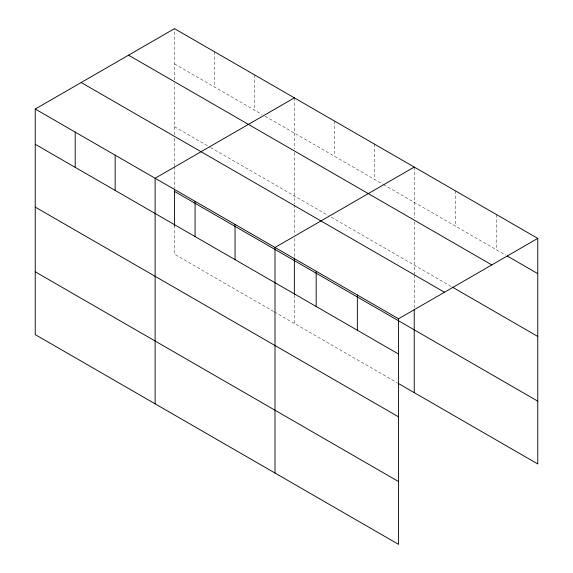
<?xml version="1.0" encoding="UTF-8"?>
<svg xmlns="http://www.w3.org/2000/svg" width="573" height="573" viewBox="0 0 573 573"><rect width="100%" height="100%" fill="white"/><g stroke="black" fill="none" stroke-linecap="round" stroke-linejoin="round"><path stroke-width="0.43" stroke-dasharray="2.87 2.15" d="M174.478 134.684L174.478 83.357M174.478 79.819L174.478 28.65M174.478 63.897L262.09 114.478M265.163 116.247L382.735 184.134M383.509 184.578L505.737 255.15M174.478 126.705L209.833 147.111M210.599 147.555L328.179 215.441M331.251 217.21L451.61 286.701M273.615 311.454L174.478 254.219L174.478 225.912M274.381 311.898L397.34 382.886M496.59 214.617L496.59 249.864M455.42 190.852L455.42 226.091M414.243 167.08L414.243 218.249M414.243 221.787L414.243 273.994M414.243 274.882L414.243 307.68M374.284 144.009L374.284 179.249M334.324 120.939L334.324 156.178M294.364 97.861L294.364 149.03M294.364 152.568L294.364 203.895M294.364 204.783L294.364 234.923M294.364 238.468L294.364 257.084M294.364 295.124L294.364 323.43M254.405 74.791L254.405 110.037M214.438 51.72L214.438 86.967M174.478 138.229L174.478 165.704M174.478 166.593L174.478 188.753"/><path stroke-width="0.86" d="M398.522 416.836L398.522 318.781L35.24 109.042L35.24 334.611L398.522 544.35L398.522 416.836L35.24 207.097M398.106 383.33L537.76 463.958L537.76 238.389L174.478 28.65L35.24 109.042M294.364 97.861L155.118 178.253L155.118 403.822M414.243 167.08L275.004 247.472L275.004 473.04M398.522 318.781L537.76 238.389M507.263 256.031L537.76 273.636M128.531 55.18L491.813 264.919M452.369 287.137L537.76 336.444M81.187 82.512L444.469 292.251M174.478 191.411L537.76 401.15M35.24 144.289L398.522 354.028M35.24 271.803L398.522 481.542M414.243 309.456L414.243 392.648M357.351 295.009L357.351 330.256M316.174 271.237L316.174 306.483M294.364 257.965L294.364 294.243M235.045 224.401L235.045 259.641M195.085 201.324L195.085 236.57M174.478 189.642L174.478 225.912M115.159 155.183L115.159 190.429M75.199 132.112L75.199 167.359"/></g></svg>
